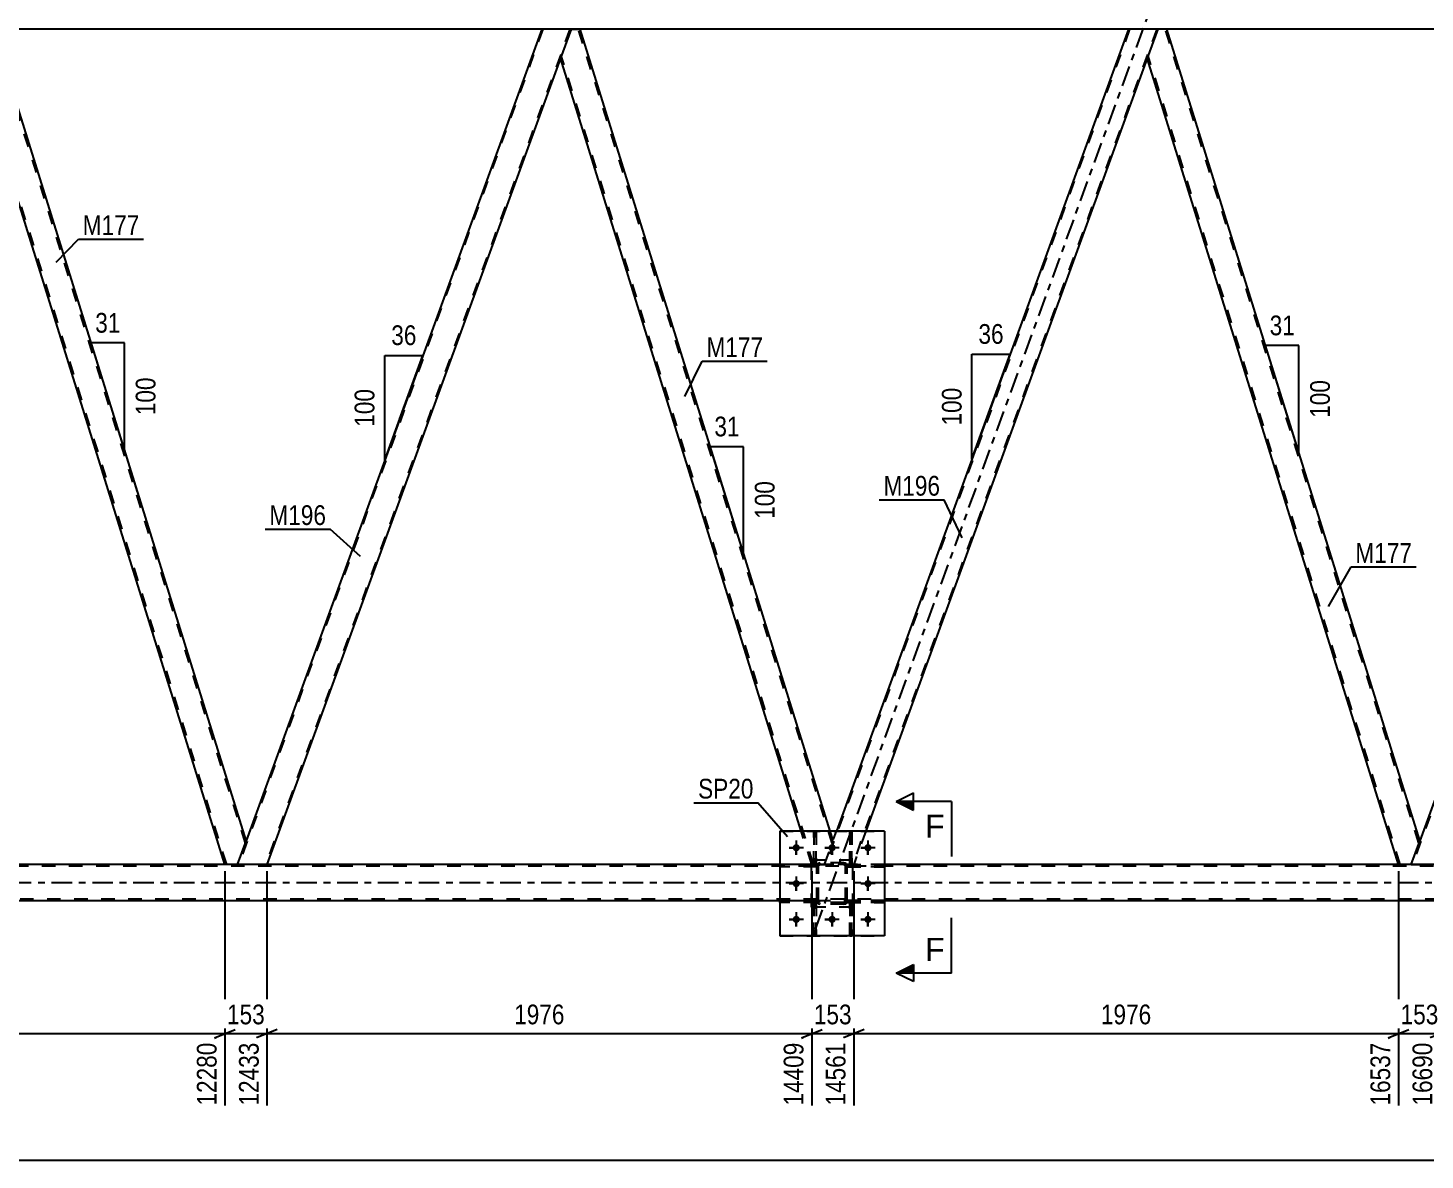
# Model space of a CAD drawing. Header units: millimetres. Extents: x 0 to 841, y 0 to 594.
# Drawn here: x 482.6 to 685.3, y 289.9 to 454.1 of the extents above; entities that cross this region are included whole.
import ezdxf

# ---------------------------------------------------------------- set-up
doc = ezdxf.new("R2010")
doc.units = ezdxf.units.MM
doc.linetypes.add('DXK_LINE_DOT2', pattern=[3.9198, 1.9599, -1.9599])
doc.linetypes.add('DXK_LINE_DOT3', pattern=[5.9187, 2.979, -0.9799, 0.9799, -0.9799])
doc.styles.add('Arial', font='ARIAL.TTF', dxfattribs={"height": 0.2})
doc.styles.add('Arial Narrow', font='ARIALN.TTF', dxfattribs={"height": 0.2})

# ---------------------------------------------------------------- blocks, each defined once
blk = doc.blocks.new('Part-814521562-3732 - 3269')
at = {"color": 7, "linetype": 'DXK_LINE_DOT3'}
blk.add_line((596.9, 323.37), (647.86, 463.38), dxfattribs=at)
at = {"color": 7, "linetype": 'DXK_LINE_DOT2'}
for p, q in [((642.48, 453.99), (598.36, 332.77)), ((646.4, 453.99), (602.28, 332.77)), ((646.57, 453.99), (645.04, 449.78)), ((598.19, 332.77), (599.95, 337.59)), ((604.21, 337.59), (602.45, 332.77)), ((602.45, 332.77), (598.19, 332.77))]:
    blk.add_line(p, q, dxfattribs=at)
at = {"color": 2, "linetype": 'Continuous'}
for p, q in [((642.31, 453.99), (599.95, 337.59)), ((646.57, 453.99), (642.31, 453.99)), ((645.04, 449.78), (604.21, 337.59))]:
    blk.add_line(p, q, dxfattribs=at)
blk = doc.blocks.new('Part-814521562-3477 - 3269')
at = {"color": 7, "linetype": 'DXK_LINE_DOT2'}
for p, q in [((596.66, 332.75), (596.66, 337.59)), ((596.66, 337.59), (596.98, 337.59)), ((596.98, 337.59), (596.98, 332.75)), ((596.66, 333.35), (596.98, 333.35)), ((596.98, 332.75), (596.66, 332.75))]:
    blk.add_line(p, q, dxfattribs=at)
blk = doc.blocks.new('Part-814521562-3480 - 3269')
at = {"color": 7, "linetype": 'DXK_LINE_DOT2'}
for p, q in [((601.86, 332.75), (601.86, 337.59)), ((601.86, 337.59), (602.18, 337.59)), ((602.18, 337.59), (602.18, 332.75)), ((601.86, 333.35), (602.18, 333.35)), ((602.18, 332.75), (601.86, 332.75))]:
    blk.add_line(p, q, dxfattribs=at)
blk = doc.blocks.new('Part-814521562-3491 - 3269')
at = {"color": 7, "linetype": 'DXK_LINE_DOT2'}
for p, q in [((596.66, 322.39), (596.66, 327.23)), ((596.66, 327.23), (596.98, 327.23)), ((596.66, 326.63), (596.98, 326.63)), ((596.98, 327.23), (596.98, 322.39)), ((596.98, 322.39), (596.66, 322.39))]:
    blk.add_line(p, q, dxfattribs=at)
blk = doc.blocks.new('Part-814521562-3494 - 3269')
at = {"color": 7, "linetype": 'DXK_LINE_DOT2'}
for p, q in [((601.86, 322.39), (601.86, 327.23)), ((601.86, 327.23), (602.18, 327.23)), ((601.86, 326.63), (602.18, 326.63)), ((602.18, 327.23), (602.18, 322.39)), ((602.18, 322.39), (601.86, 322.39))]:
    blk.add_line(p, q, dxfattribs=at)
blk = doc.blocks.new('Part-814521562-3647 - 3269')
at = {"color": 7, "linetype": 'DXK_LINE_DOT2'}
for p, q in [((597.11, 332.51), (597.15, 332.69)), ((597.15, 332.69), (597.11, 332.51)), ((597.11, 327.47), (597.11, 332.51)), ((597.35, 332.51), (597.37, 332.6)), ((597.35, 327.47), (597.35, 332.51)), ((597.37, 332.6), (597.42, 332.68)), ((597.41, 332.95), (597.59, 332.99)), ((597.59, 332.99), (597.41, 332.95)), ((597.42, 332.68), (597.5, 332.73)), ((597.5, 332.73), (597.59, 332.75)), ((601.03, 332.99), (597.59, 332.99)), ((597.59, 332.75), (601.03, 332.75)), ((601.03, 332.99), (601.21, 332.95)), ((601.21, 332.95), (601.03, 332.99)), ((601.03, 332.75), (601.12, 332.73)), ((601.12, 332.73), (601.2, 332.68)), ((601.2, 332.68), (601.25, 332.6)), ((601.25, 332.6), (601.27, 332.51)), ((601.27, 327.47), (601.27, 332.51)), ((601.47, 332.69), (601.51, 332.51)), ((601.51, 332.51), (601.47, 332.69)), ((601.51, 327.47), (601.51, 332.51)), ((597.15, 327.29), (597.11, 327.47)), ((597.11, 327.47), (597.15, 327.29)), ((597.37, 327.38), (597.35, 327.47)), ((597.42, 327.3), (597.37, 327.38)), ((597.59, 326.99), (597.41, 327.03)), ((597.41, 327.03), (597.59, 326.99)), ((597.5, 327.25), (597.42, 327.3)), ((597.59, 327.23), (597.5, 327.25)), ((601.03, 327.23), (597.59, 327.23)), ((601.03, 326.99), (597.59, 326.99)), ((601.12, 327.25), (601.03, 327.23)), ((601.21, 327.03), (601.03, 326.99)), ((601.03, 326.99), (601.21, 327.03)), ((601.2, 327.3), (601.12, 327.25)), ((601.25, 327.38), (601.2, 327.3)), ((601.27, 327.47), (601.25, 327.38)), ((601.51, 327.47), (601.47, 327.29)), ((601.47, 327.29), (601.51, 327.47))]:
    blk.add_line(p, q, dxfattribs=at)
at = {"color": 7, "linetype": 'DXK_LINE_DOT3'}
blk.add_line((599.31, 329.99), (599.31, 329.99), dxfattribs=at)
at = {"color": 7, "linetype": 'DXK_LINE_DOT2'}
for centre, start, end in [((597.59, 332.51), 112.5, 157.5), ((597.59, 332.51), 112.5, 157.5), ((601.03, 332.51), 22.5, 67.5), ((601.03, 332.51), 22.5, 67.5), ((597.59, 327.47), 202.5, 247.5), ((597.59, 327.47), 202.5, 247.5), ((601.03, 327.47), 292.5, 337.5), ((601.03, 327.47), 292.5, 337.5)]:
    blk.add_arc(centre, 0.48, start, end, dxfattribs=at)
blk = doc.blocks.new('Part-814521562-3526 - 3269')
at = {"color": 7, "linetype": 'DXK_LINE_DOT2'}
for p, q in [((597.11, 332.75), (591.71, 332.75)), ((591.71, 332.43), (591.71, 332.75)), ((597.11, 332.43), (591.71, 332.43)), ((596.51, 332.43), (596.51, 332.75)), ((597.11, 332.75), (597.11, 332.43))]:
    blk.add_line(p, q, dxfattribs=at)
blk = doc.blocks.new('Part-814521562-3527 - 3269')
at = {"color": 7, "linetype": 'DXK_LINE_DOT2'}
for p, q in [((597.11, 327.55), (591.71, 327.55)), ((591.71, 327.23), (591.71, 327.55)), ((597.11, 327.23), (591.71, 327.23)), ((596.51, 327.23), (596.51, 327.55)), ((597.11, 327.55), (597.11, 327.23))]:
    blk.add_line(p, q, dxfattribs=at)
blk = doc.blocks.new('Part-814521562-3531 - 3269')
at = {"color": 7, "linetype": 'DXK_LINE_DOT2'}
for p, q in [((602.31, 333.39), (596.31, 333.39)), ((596.31, 326.59), (596.31, 333.39)), ((602.31, 326.59), (602.31, 333.39)), ((602.31, 326.59), (596.31, 326.59))]:
    blk.add_line(p, q, dxfattribs=at)
blk = doc.blocks.new('Part-814521562-3659 - 3269')
at = {"color": 7, "linetype": 'DXK_LINE_DOT2'}
for p, q in [((557.35, 453.99), (513.23, 332.77)), ((561.27, 453.99), (517.15, 332.77)), ((561.44, 453.99), (559.91, 449.78)), ((514.3, 336.19), (513.06, 332.77)), ((517.32, 332.77), (513.06, 332.77))]:
    blk.add_line(p, q, dxfattribs=at)
at = {"color": 2, "linetype": 'Continuous'}
for p, q in [((557.18, 453.99), (514.3, 336.19)), ((561.44, 453.99), (557.18, 453.99)), ((559.91, 449.78), (517.32, 332.77))]:
    blk.add_line(p, q, dxfattribs=at)
blk = doc.blocks.new('Part-814521562-3695 - 3269')
at = {"color": 7, "linetype": 'DXK_LINE_DOT2'}
for p, q in [((601.51, 327.23), (601.51, 327.55)), ((601.51, 327.55), (606.91, 327.55)), ((606.91, 327.23), (601.51, 327.23)), ((602.11, 327.23), (602.11, 327.55)), ((606.91, 327.55), (606.91, 327.23))]:
    blk.add_line(p, q, dxfattribs=at)
blk = doc.blocks.new('Part-814521562-3562 - 3269')
at = {"color": 2, "linetype": 'Continuous'}
for p, q in [((561.44, 453.99), (559.91, 449.78)), ((561.44, 453.99), (562.75, 453.99)), ((599.03, 337.59), (562.75, 453.99)), ((594.84, 337.59), (559.89, 449.74))]:
    blk.add_line(p, q, dxfattribs=at)
at = {"color": 7, "linetype": 'DXK_LINE_DOT2'}
for p, q in [((599.32, 335.86), (562.5, 453.99)), ((596.6, 332.77), (560.02, 450.11)), ((559.91, 449.78), (559.89, 449.74)), ((596.35, 332.77), (594.84, 337.59)), ((599.46, 336.24), (599.03, 337.59)), ((598.19, 332.77), (599.46, 336.24)), ((596.35, 332.77), (598.19, 332.77))]:
    blk.add_line(p, q, dxfattribs=at)
blk = doc.blocks.new('Part-814521562-3649 - 3269')
at = {"color": 7, "linetype": 'DXK_LINE_DOT2'}
for p, q in [((591.71, 337.59), (606.91, 337.59)), ((591.71, 337.59), (591.71, 322.39)), ((606.91, 337.59), (606.91, 322.39)), ((591.71, 322.39), (606.91, 322.39))]:
    blk.add_line(p, q, dxfattribs=at)
blk = doc.blocks.new('Part-814521562-3574 - 3269')
at = {"color": 7, "linetype": 'DXK_LINE_DOT2'}
for p, q in [((602.18, 327.23), (601.86, 327.23)), ((601.86, 327.23), (601.86, 322.39)), ((601.86, 326.63), (602.18, 326.63)), ((602.18, 322.39), (602.18, 327.23)), ((601.86, 322.39), (602.18, 322.39))]:
    blk.add_line(p, q, dxfattribs=at)
blk = doc.blocks.new('Part-814521562-3575 - 3269')
at = {"color": 7, "linetype": 'DXK_LINE_DOT2'}
for p, q in [((606.91, 332.75), (601.51, 332.75)), ((601.51, 332.75), (601.51, 332.43)), ((601.51, 332.43), (606.91, 332.43)), ((602.11, 332.43), (602.11, 332.75)), ((606.91, 332.43), (606.91, 332.75))]:
    blk.add_line(p, q, dxfattribs=at)
blk = doc.blocks.new('Part-814521562-3576 - 3269')
at = {"color": 7, "linetype": 'DXK_LINE_DOT2'}
for p, q in [((606.91, 327.55), (601.51, 327.55)), ((601.51, 327.55), (601.51, 327.23)), ((601.51, 327.23), (606.91, 327.23)), ((602.11, 327.23), (602.11, 327.55)), ((606.91, 327.23), (606.91, 327.55))]:
    blk.add_line(p, q, dxfattribs=at)
blk = doc.blocks.new('Part-814521562-3626 - 3269')
at = {"color": 7, "linetype": 'DXK_LINE_DOT2'}
for p, q in [((601.51, 332.43), (601.51, 332.75)), ((601.51, 332.75), (606.91, 332.75)), ((606.91, 332.43), (601.51, 332.43)), ((602.11, 332.43), (602.11, 332.75)), ((606.91, 332.75), (606.91, 332.43))]:
    blk.add_line(p, q, dxfattribs=at)
blk = doc.blocks.new('Part-814521562-3636 - 3269')
at = {"color": 2, "linetype": 'Continuous'}
for p, q in [((476.3, 453.99), (474.77, 449.78)), ((477.62, 453.99), (476.3, 453.99)), ((514.32, 336.24), (477.62, 453.99)), ((511.21, 332.77), (474.75, 449.74)), ((513.06, 332.77), (514.15, 335.78)), ((514.3, 336.18), (514.15, 335.78)), ((514.3, 336.19), (514.3, 336.18))]:
    blk.add_line(p, q, dxfattribs=at)
at = {"color": 7, "linetype": 'DXK_LINE_DOT2'}
for p, q in [((514.19, 335.86), (477.37, 453.99)), ((511.47, 332.77), (474.89, 450.11)), ((474.77, 449.78), (474.75, 449.74)), ((514.15, 335.78), (514.24, 336.02)), ((514.32, 336.24), (514.3, 336.19)), ((513.06, 332.77), (511.21, 332.77))]:
    blk.add_line(p, q, dxfattribs=at)
blk = doc.blocks.new('Part-814521562-3640 - 3269')
at = {"color": 7, "linetype": 'DXK_LINE_DOT2'}
for p, q in [((601.86, 337.59), (601.86, 332.75)), ((602.18, 337.59), (601.86, 337.59)), ((602.18, 332.75), (602.18, 337.59)), ((601.86, 333.35), (602.18, 333.35)), ((601.86, 332.75), (602.18, 332.75))]:
    blk.add_line(p, q, dxfattribs=at)
blk = doc.blocks.new('Part-814521562-3643 - 3269')
at = {"color": 7, "linetype": 'DXK_LINE_DOT2'}
for p, q in [((596.66, 337.59), (596.66, 332.75)), ((596.98, 337.59), (596.66, 337.59)), ((596.98, 332.75), (596.98, 337.59)), ((596.66, 333.35), (596.98, 333.35)), ((596.66, 332.75), (596.98, 332.75))]:
    blk.add_line(p, q, dxfattribs=at)
blk = doc.blocks.new('Part-814521562-3654 - 3269')
at = {"color": 2, "linetype": 'Continuous'}
for p, q in [((606.91, 337.59), (591.71, 337.59)), ((591.71, 337.59), (591.71, 322.39)), ((606.91, 337.59), (606.91, 322.39)), ((606.91, 322.39), (591.71, 322.39))]:
    blk.add_line(p, q, dxfattribs=at)
blk = doc.blocks.new('Part-814521562-3660 - 3269')
at = {"color": 7, "linetype": 'DXK_LINE_DOT2'}
for p, q in [((597.11, 327.55), (591.71, 327.55)), ((591.71, 327.55), (591.71, 327.23)), ((597.11, 327.23), (591.71, 327.23)), ((596.51, 327.23), (596.51, 327.55)), ((597.11, 327.23), (597.11, 327.55))]:
    blk.add_line(p, q, dxfattribs=at)
blk = doc.blocks.new('Part-814521562-3675 - 3269')
at = {"color": 2, "linetype": 'Continuous'}
for p, q in [((557.18, 453.99), (477.62, 453.99)), ((642.31, 453.99), (562.75, 453.99)), ((727.45, 453.99), (647.89, 453.99))]:
    blk.add_line(p, q, dxfattribs=at)
at = {"color": 7, "linetype": 'DXK_LINE_DOT2'}
for p, q in [((562.75, 453.99), (557.18, 453.99)), ((647.89, 453.99), (642.31, 453.99))]:
    blk.add_line(p, q, dxfattribs=at)
blk = doc.blocks.new('Part-814521562-3697 - 3269')
at = {"color": 7, "linetype": 'DXK_LINE_DOT2'}
for p, q in [((597.11, 332.51), (597.15, 332.69)), ((597.15, 332.69), (597.11, 332.51)), ((597.11, 327.47), (597.11, 332.51)), ((597.35, 332.51), (597.37, 332.6)), ((597.35, 327.47), (597.35, 332.51)), ((597.37, 332.6), (597.42, 332.68)), ((597.41, 332.95), (597.59, 332.99)), ((597.59, 332.99), (597.41, 332.95)), ((597.42, 332.68), (597.5, 332.73)), ((597.5, 332.73), (597.59, 332.75)), ((601.03, 332.99), (597.59, 332.99)), ((597.59, 332.75), (601.03, 332.75)), ((601.03, 332.99), (601.21, 332.95)), ((601.21, 332.95), (601.03, 332.99)), ((601.03, 332.75), (601.12, 332.73)), ((601.12, 332.73), (601.2, 332.68)), ((601.2, 332.68), (601.25, 332.6)), ((601.25, 332.6), (601.27, 332.51)), ((601.27, 327.47), (601.27, 332.51)), ((601.47, 332.69), (601.51, 332.51)), ((601.51, 332.51), (601.47, 332.69)), ((601.51, 327.47), (601.51, 332.51)), ((597.15, 327.29), (597.11, 327.47)), ((597.11, 327.47), (597.15, 327.29)), ((597.37, 327.38), (597.35, 327.47)), ((597.42, 327.3), (597.37, 327.38)), ((597.59, 326.99), (597.41, 327.03)), ((597.41, 327.03), (597.59, 326.99)), ((597.5, 327.25), (597.42, 327.3)), ((597.59, 327.23), (597.5, 327.25)), ((601.03, 327.23), (597.59, 327.23)), ((601.03, 326.99), (597.59, 326.99)), ((601.12, 327.25), (601.03, 327.23)), ((601.21, 327.03), (601.03, 326.99)), ((601.03, 326.99), (601.21, 327.03)), ((601.2, 327.3), (601.12, 327.25)), ((601.25, 327.38), (601.2, 327.3)), ((601.27, 327.47), (601.25, 327.38)), ((601.51, 327.47), (601.47, 327.29)), ((601.47, 327.29), (601.51, 327.47))]:
    blk.add_line(p, q, dxfattribs=at)
at = {"color": 7, "linetype": 'DXK_LINE_DOT3'}
blk.add_line((599.31, 329.99), (599.31, 329.99), dxfattribs=at)
at = {"color": 7, "linetype": 'DXK_LINE_DOT2'}
for centre, start, end in [((597.59, 332.51), 112.5, 157.5), ((597.59, 332.51), 112.5, 157.5), ((601.03, 332.51), 22.5, 67.5), ((601.03, 332.51), 22.5, 67.5), ((597.59, 327.47), 202.5, 247.5), ((597.59, 327.47), 202.5, 247.5), ((601.03, 327.47), 292.5, 337.5), ((601.03, 327.47), 292.5, 337.5)]:
    blk.add_arc(centre, 0.48, start, end, dxfattribs=at)
blk = doc.blocks.new('Part-814521562-3698 - 3269')
at = {"color": 7, "linetype": 'DXK_LINE_DOT2'}
for p, q in [((602.31, 333.39), (596.31, 333.39)), ((596.31, 326.59), (596.31, 333.39)), ((602.31, 326.59), (602.31, 333.39)), ((602.31, 326.59), (596.31, 326.59))]:
    blk.add_line(p, q, dxfattribs=at)
blk = doc.blocks.new('Part-814521562-3705 - 3269')
at = {"color": 7, "linetype": 'DXK_LINE_DOT2'}
for p, q in [((596.98, 327.23), (596.66, 327.23)), ((596.66, 327.23), (596.66, 322.39)), ((596.66, 326.63), (596.98, 326.63)), ((596.98, 322.39), (596.98, 327.23)), ((596.66, 322.39), (596.98, 322.39))]:
    blk.add_line(p, q, dxfattribs=at)
blk = doc.blocks.new('Bolt-814521562-3713 - 3269')
at = {"color": 1, "linetype": 'Continuous'}
for p, q in [((593.07, 335.19), (593.76, 335.19)), ((594.11, 336.23), (594.11, 335.54)), ((594.11, 334.15), (594.11, 334.84)), ((595.15, 335.19), (594.46, 335.19)), ((598.27, 335.19), (598.96, 335.19)), ((599.31, 336.23), (599.31, 335.54)), ((599.31, 334.15), (599.31, 334.84)), ((600.35, 335.19), (599.66, 335.19)), ((603.47, 335.19), (604.16, 335.19)), ((604.51, 336.23), (604.51, 335.54)), ((604.51, 334.15), (604.51, 334.84)), ((605.55, 335.19), (604.86, 335.19)), ((594.11, 331.03), (594.11, 330.34)), ((604.51, 331.03), (604.51, 330.34)), ((593.07, 329.99), (593.76, 329.99)), ((594.11, 328.95), (594.11, 329.64)), ((595.15, 329.99), (594.46, 329.99)), ((603.47, 329.99), (604.16, 329.99)), ((604.51, 328.95), (604.51, 329.64)), ((605.55, 329.99), (604.86, 329.99)), ((593.07, 324.79), (593.76, 324.79)), ((594.11, 325.83), (594.11, 325.14)), ((594.11, 323.75), (594.11, 324.44)), ((595.15, 324.79), (594.46, 324.79)), ((598.27, 324.79), (598.96, 324.79)), ((599.31, 325.83), (599.31, 325.14)), ((599.31, 323.75), (599.31, 324.44)), ((600.35, 324.79), (599.66, 324.79)), ((603.47, 324.79), (604.16, 324.79)), ((604.51, 325.83), (604.51, 325.14)), ((604.51, 323.75), (604.51, 324.44)), ((605.55, 324.79), (604.86, 324.79))]:
    blk.add_line(p, q, dxfattribs=at)
blk = doc.blocks.new('Bolt-814521562-3714 - 3269')
at = {"linetype": 'Continuous'}
for points in [[(594.63, 335.19, -1), (593.59, 335.19, -1)], [(599.83, 335.19, -1), (598.79, 335.19, -1)], [(605.03, 335.19, -1), (603.99, 335.19, -1)], [(594.63, 329.99, -1), (593.59, 329.99, -1)], [(605.03, 329.99, -1), (603.99, 329.99, -1)], [(594.63, 324.79, -1), (593.59, 324.79, -1)], [(599.83, 324.79, -1), (598.79, 324.79, -1)], [(605.03, 324.79, -1), (603.99, 324.79, -1)]]:
    blk.add_hatch(color=1, dxfattribs=at).paths.add_polyline_path(points)
at = {"color": 1, "linetype": 'Continuous'}
for p, q in [((595.15, 335.19), (593.07, 335.19)), ((594.11, 336.23), (594.11, 334.15)), ((600.35, 335.19), (598.27, 335.19)), ((599.31, 336.23), (599.31, 334.15)), ((605.55, 335.19), (603.47, 335.19)), ((604.51, 336.23), (604.51, 334.15)), ((594.11, 331.03), (594.11, 328.95)), ((604.51, 331.03), (604.51, 328.95)), ((595.15, 329.99), (593.07, 329.99)), ((605.55, 329.99), (603.47, 329.99)), ((595.15, 324.79), (593.07, 324.79)), ((594.11, 325.83), (594.11, 323.75)), ((600.35, 324.79), (598.27, 324.79)), ((599.31, 325.83), (599.31, 323.75)), ((605.55, 324.79), (603.47, 324.79)), ((604.51, 325.83), (604.51, 323.75))]:
    blk.add_line(p, q, dxfattribs=at)
blk = doc.blocks.new('Part-814521562-3727 - 3269')
at = {"color": 2, "linetype": 'Continuous'}
for p, q in [((646.57, 453.99), (645.04, 449.78)), ((647.89, 453.99), (646.57, 453.99)), ((684.59, 336.24), (647.89, 453.99)), ((681.48, 332.77), (645.02, 449.74)), ((683.33, 332.77), (684.42, 335.78)), ((684.57, 336.18), (684.42, 335.78)), ((684.57, 336.19), (684.57, 336.18))]:
    blk.add_line(p, q, dxfattribs=at)
at = {"color": 7, "linetype": 'DXK_LINE_DOT2'}
for p, q in [((684.45, 335.86), (647.64, 453.99)), ((681.73, 332.77), (645.16, 450.11)), ((645.04, 449.78), (645.02, 449.74)), ((684.42, 335.78), (684.51, 336.02)), ((684.59, 336.24), (684.57, 336.19)), ((683.33, 332.77), (681.48, 332.77))]:
    blk.add_line(p, q, dxfattribs=at)
blk = doc.blocks.new('Part-814521562-3747 - 3269')
at = {"color": 7, "linetype": 'DXK_LINE_DOT2'}
for p, q in [((741.42, 332.53), (65.84, 332.53)), ((606.91, 332.77), (591.71, 332.77)), ((742.17, 327.73), (65.84, 327.73)), ((606.91, 327.49), (591.71, 327.49))]:
    blk.add_line(p, q, dxfattribs=at)
at = {"color": 2, "linetype": 'Continuous'}
for p, q in [((591.71, 332.77), (351.51, 332.77)), ((741.38, 332.77), (606.91, 332.77)), ((591.71, 327.49), (351.51, 327.49)), ((742.21, 327.49), (606.91, 327.49))]:
    blk.add_line(p, q, dxfattribs=at)
at = {"color": 7, "linetype": 'DXK_LINE_DOT3'}
blk.add_line((65.84, 330.13), (741.79, 330.13), dxfattribs=at)
blk = doc.blocks.new('Part-814521562-3748 - 3269')
at = {"color": 7, "linetype": 'DXK_LINE_DOT2'}
for p, q in [((597.11, 332.75), (591.71, 332.75)), ((591.71, 332.75), (591.71, 332.43)), ((597.11, 332.43), (591.71, 332.43)), ((596.51, 332.43), (596.51, 332.75)), ((597.11, 332.43), (597.11, 332.75))]:
    blk.add_line(p, q, dxfattribs=at)
blk = doc.blocks.new('Part-814521562-3766 - 3269')
at = {"color": 7, "linetype": 'DXK_LINE_DOT2'}
for p, q in [((727.62, 453.99), (683.5, 332.77)), ((731.53, 453.99), (687.41, 332.77)), ((684.57, 336.19), (683.33, 332.77)), ((683.33, 332.77), (687.58, 332.77))]:
    blk.add_line(p, q, dxfattribs=at)
at = {"color": 2, "linetype": 'Continuous'}
for p, q in [((727.45, 453.99), (684.57, 336.19)), ((687.58, 332.77), (731.7, 453.99)), ((731.7, 453.99), (727.45, 453.99))]:
    blk.add_line(p, q, dxfattribs=at)
blk = doc.blocks.new('StraightDimension-814521562-4502 - 3269')
at = {"color": 7, "linetype": 'Continuous'}
for p, q in [((602.45, 331.77), (602.45, 297.78)), ((681.48, 331.77), (681.48, 297.78)), ((603.95, 308.82), (600.95, 307.62)), ((602.45, 308.22), (681.48, 308.22)), ((679.98, 307.62), (682.98, 308.82))]:
    blk.add_line(p, q, dxfattribs=at)
at = {"color": 0}
blk.add_wipeout([(646.22, 308.97), (646.22, 313.17), (637.71, 313.17), (637.71, 308.97)], dxfattribs=at)
at = {"color": 0, "linetype": 'Continuous'}
blk.add_wipeout([(680.88, 307.52), (676.68, 307.52), (676.68, 297.18), (680.88, 297.18)], dxfattribs=at)
at = {"color": 3, "style": 'Arial Narrow'}
blk.add_text('1976', height=2.863, dxfattribs=at).set_placement((638.31, 309.57))
at = {"color": 3, "linetype": 'Continuous', "style": 'Arial Narrow'}
blk.add_text('16537', height=2.863, rotation=90.0002, dxfattribs=at).set_placement((680.28, 297.78))
blk = doc.blocks.new('StraightDimension-814521562-4464 - 3269')
at = {"color": 7, "linetype": 'Continuous'}
for p, q in [((517.32, 331.77), (517.32, 297.78)), ((596.35, 331.77), (596.35, 297.78)), ((518.82, 308.82), (515.82, 307.62)), ((517.32, 308.22), (596.35, 308.22)), ((594.85, 307.62), (597.85, 308.82))]:
    blk.add_line(p, q, dxfattribs=at)
at = {"color": 0}
blk.add_wipeout([(561.09, 308.97), (561.09, 313.17), (552.58, 313.17), (552.58, 308.97)], dxfattribs=at)
at = {"color": 0, "linetype": 'Continuous'}
blk.add_wipeout([(595.75, 307.52), (591.55, 307.52), (591.55, 297.18), (595.75, 297.18)], dxfattribs=at)
at = {"color": 3, "style": 'Arial Narrow'}
blk.add_text('1976', height=2.863, dxfattribs=at).set_placement((553.18, 309.57))
at = {"color": 3, "linetype": 'Continuous', "style": 'Arial Narrow'}
blk.add_text('14409', height=2.863, rotation=90.0002, dxfattribs=at).set_placement((595.15, 297.78))
blk = doc.blocks.new('AngleDimension-814521562-4585 - 3269')
at = {"color": 7, "linetype": 'Continuous'}
for p, q in [((665.98, 395.93), (662.21, 408.05)), ((667.03, 408.05), (662.21, 408.05)), ((667.03, 392.58), (662.21, 408.05)), ((667.03, 392.58), (667.03, 408.05))]:
    blk.add_line(p, q, dxfattribs=at)
at = {"color": 0}
for points in [[(667.05, 408.95), (667.05, 413.15), (662.19, 413.15), (662.19, 408.95)], [(672.13, 403.66), (667.93, 403.66), (667.93, 396.97), (672.13, 396.97)]]:
    blk.add_wipeout(points, dxfattribs=at)
at = {"color": 3, "style": 'Arial Narrow'}
blk.add_text('31', height=2.863, dxfattribs=at).set_placement((662.79, 409.55))
blk.add_text('100', height=2.863, rotation=90.0002, dxfattribs=at).set_placement((671.53, 397.57))
blk = doc.blocks.new('StraightDimension-814521562-4563 - 3269')
at = {"color": 7, "linetype": 'Continuous'}
blk.add_line((54.98, 289.87), (794.56, 289.87), dxfattribs=at)
blk = doc.blocks.new('AngleDimension-814521562-3797 - 3269')
at = {"color": 7, "linetype": 'Continuous'}
for p, q in [((583.9, 386.14), (581.64, 393.38)), ((586.46, 393.38), (581.64, 393.38)), ((586.46, 377.92), (581.64, 393.38)), ((586.46, 377.92), (586.46, 393.38))]:
    blk.add_line(p, q, dxfattribs=at)
at = {"color": 0}
for points in [[(586.48, 394.28), (586.48, 398.48), (581.63, 398.48), (581.63, 394.28)], [(591.56, 388.99), (587.36, 388.99), (587.36, 382.31), (591.56, 382.31)]]:
    blk.add_wipeout(points, dxfattribs=at)
at = {"color": 3, "style": 'Arial Narrow'}
blk.add_text('31', height=2.863, dxfattribs=at).set_placement((582.23, 394.88))
blk.add_text('100', height=2.863, rotation=90.0002, dxfattribs=at).set_placement((590.96, 382.91))
blk = doc.blocks.new('AngleDimension-814521562-3825 - 3269')
at = {"color": 7, "linetype": 'Continuous'}
for p, q in [((496.64, 408.43), (491.82, 408.43)), ((496.64, 392.96), (491.82, 408.43)), ((496.64, 392.96), (496.64, 408.43)), ((498.55, 386.83), (496.64, 392.96))]:
    blk.add_line(p, q, dxfattribs=at)
at = {"color": 0}
for points in [[(496.66, 409.33), (496.66, 413.53), (491.8, 413.53), (491.8, 409.33)], [(501.74, 404.03), (497.54, 404.03), (497.54, 397.35), (501.74, 397.35)]]:
    blk.add_wipeout(points, dxfattribs=at)
at = {"color": 3, "style": 'Arial Narrow'}
blk.add_text('31', height=2.863, dxfattribs=at).set_placement((492.4, 409.93))
blk.add_text('100', height=2.863, rotation=90.0002, dxfattribs=at).set_placement((501.14, 397.95))
blk = doc.blocks.new('StraightDimension-814521562-4426 - 3269')
at = {"color": 7, "linetype": 'Continuous'}
for p, q in [((432.18, 331.77), (432.18, 297.78)), ((511.21, 331.77), (511.21, 297.78)), ((433.68, 308.82), (430.68, 307.62)), ((432.18, 308.22), (511.21, 308.22)), ((509.71, 307.62), (512.71, 308.82))]:
    blk.add_line(p, q, dxfattribs=at)
at = {"color": 0}
blk.add_wipeout([(475.95, 308.97), (475.95, 313.17), (467.44, 313.17), (467.44, 308.97)], dxfattribs=at)
at = {"color": 0, "linetype": 'Continuous'}
blk.add_wipeout([(510.61, 307.52), (506.41, 307.52), (506.41, 297.18), (510.61, 297.18)], dxfattribs=at)
at = {"color": 3, "style": 'Arial Narrow'}
blk.add_text('1976', height=2.863, dxfattribs=at).set_placement((468.04, 309.57))
at = {"color": 3, "linetype": 'Continuous', "style": 'Arial Narrow'}
blk.add_text('12280', height=2.863, rotation=90.0002, dxfattribs=at).set_placement((510.01, 297.78))
blk = doc.blocks.new('StraightDimension-814521562-4445 - 3269')
at = {"color": 7, "linetype": 'Continuous'}
for p, q in [((511.21, 331.77), (511.21, 297.78)), ((517.32, 331.77), (517.32, 297.78)), ((509.71, 307.62), (512.71, 308.82)), ((511.21, 308.22), (517.32, 308.22)), ((518.82, 308.82), (515.82, 307.62))]:
    blk.add_line(p, q, dxfattribs=at)
at = {"color": 0}
blk.add_wipeout([(517.61, 308.97), (517.61, 313.17), (510.92, 313.17), (510.92, 308.97)], dxfattribs=at)
at = {"color": 0, "linetype": 'Continuous'}
blk.add_wipeout([(516.72, 307.52), (512.52, 307.52), (512.52, 297.18), (516.72, 297.18)], dxfattribs=at)
at = {"color": 3, "style": 'Arial Narrow'}
blk.add_text('153', height=2.863, dxfattribs=at).set_placement((511.52, 309.57))
at = {"color": 3, "linetype": 'Continuous', "style": 'Arial Narrow'}
blk.add_text('12433', height=2.863, rotation=90.0002, dxfattribs=at).set_placement((516.12, 297.78))
blk = doc.blocks.new('StraightDimension-814521562-4483 - 3269')
at = {"color": 7, "linetype": 'Continuous'}
for p, q in [((596.35, 331.77), (596.35, 297.78)), ((602.45, 331.77), (602.45, 297.78)), ((594.85, 307.62), (597.85, 308.82)), ((596.35, 308.22), (602.45, 308.22)), ((603.95, 308.82), (600.95, 307.62))]:
    blk.add_line(p, q, dxfattribs=at)
at = {"color": 0}
blk.add_wipeout([(602.74, 308.97), (602.74, 313.17), (596.06, 313.17), (596.06, 308.97)], dxfattribs=at)
at = {"color": 0, "linetype": 'Continuous'}
blk.add_wipeout([(601.85, 307.52), (597.65, 307.52), (597.65, 297.18), (601.85, 297.18)], dxfattribs=at)
at = {"color": 3, "style": 'Arial Narrow'}
blk.add_text('153', height=2.863, dxfattribs=at).set_placement((596.66, 309.57))
at = {"color": 3, "linetype": 'Continuous', "style": 'Arial Narrow'}
blk.add_text('14561', height=2.863, rotation=90.0002, dxfattribs=at).set_placement((601.25, 297.78))
blk = doc.blocks.new('StraightDimension-814521562-4521 - 3269')
at = {"color": 7, "linetype": 'Continuous'}
for p, q in [((681.48, 331.77), (681.48, 297.78)), ((687.58, 331.77), (687.58, 297.78)), ((679.98, 307.62), (682.98, 308.82)), ((681.48, 308.22), (687.58, 308.22)), ((689.08, 308.82), (686.08, 307.62))]:
    blk.add_line(p, q, dxfattribs=at)
at = {"color": 0}
blk.add_wipeout([(687.88, 308.97), (687.88, 313.17), (681.19, 313.17), (681.19, 308.97)], dxfattribs=at)
at = {"color": 0, "linetype": 'Continuous'}
blk.add_wipeout([(686.98, 307.52), (682.78, 307.52), (682.78, 297.18), (686.98, 297.18)], dxfattribs=at)
at = {"color": 3, "style": 'Arial Narrow'}
blk.add_text('153', height=2.863, dxfattribs=at).set_placement((681.79, 309.57))
at = {"color": 3, "linetype": 'Continuous', "style": 'Arial Narrow'}
blk.add_text('16690', height=2.863, rotation=90.0002, dxfattribs=at).set_placement((686.38, 297.78))
blk = doc.blocks.new('AngleDimension-814521562-14222 - 3269')
at = {"color": 7, "linetype": 'Continuous'}
for p, q in [((619.6, 406.81), (625.14, 406.81)), ((619.6, 391.59), (625.14, 406.81)), ((619.6, 391.59), (619.6, 406.81)), ((621.28, 396.19), (625.14, 406.81))]:
    blk.add_line(p, q, dxfattribs=at)
at = {"color": 0}
for points in [[(624.8, 407.71), (624.8, 411.91), (619.94, 411.91), (619.94, 407.71)], [(618.7, 402.54), (614.5, 402.54), (614.5, 395.86), (618.7, 395.86)]]:
    blk.add_wipeout(points, dxfattribs=at)
at = {"color": 3, "style": 'Arial Narrow'}
blk.add_text('36', height=2.863, dxfattribs=at).set_placement((620.54, 408.31))
blk.add_text('100', height=2.863, rotation=90.0002, dxfattribs=at).set_placement((618.1, 396.46))
blk = doc.blocks.new('AngleDimension-814521562-14208 - 3269')
at = {"color": 7, "linetype": 'Continuous'}
for p, q in [((534.4, 406.63), (539.94, 406.63)), ((534.4, 391.41), (539.94, 406.63)), ((534.4, 391.41), (534.4, 406.63)), ((536.55, 397.31), (539.94, 406.63))]:
    blk.add_line(p, q, dxfattribs=at)
at = {"color": 0}
for points in [[(539.6, 407.53), (539.6, 411.73), (534.75, 411.73), (534.75, 407.53)], [(533.5, 402.36), (529.3, 402.36), (529.3, 395.68), (533.5, 395.68)]]:
    blk.add_wipeout(points, dxfattribs=at)
at = {"color": 3, "style": 'Arial Narrow'}
blk.add_text('36', height=2.863, dxfattribs=at).set_placement((535.35, 408.13))
blk.add_text('100', height=2.863, rotation=90.0002, dxfattribs=at).set_placement((532.9, 396.28))
blk = doc.blocks.new('SectionMark-814521562-4887 - 3269')
at = {"linetype": 'Continuous'}
for points in [[(611.12, 341.9), (611.12, 340.65), (608.62, 341.9)], [(611.12, 318.26), (611.12, 317.01), (608.62, 317.01)]]:
    blk.add_hatch(color=6, dxfattribs=at).paths.add_polyline_path(points)
at = {"color": 6, "linetype": 'Continuous'}
for p, q in [((608.62, 341.9), (611.12, 343.15)), ((611.12, 340.65), (611.12, 343.15)), ((616.62, 341.9), (608.62, 341.9)), ((608.62, 341.9), (611.12, 340.65)), ((608.62, 317.01), (611.12, 318.26)), ((611.12, 318.26), (611.12, 315.76)), ((616.62, 317.01), (608.62, 317.01)), ((611.12, 315.76), (608.62, 317.01))]:
    blk.add_line(p, q, dxfattribs=at)
at = {"color": 0, "linetype": 'Continuous'}
for points in [[(615.62, 336.65), (615.62, 340.15), (612.77, 340.15), (612.77, 336.65)], [(615.62, 318.76), (615.62, 322.26), (612.77, 322.26), (612.77, 318.76)]]:
    blk.add_wipeout(points, dxfattribs=at)
at = {"color": 6, "linetype": 'Continuous'}
for p, q in [((616.62, 341.9), (616.62, 333.9)), ((616.62, 317.01), (616.62, 325.01))]:
    blk.add_line(p, q, dxfattribs=at)
at = {"color": 3, "linetype": 'Continuous', "style": 'Arial'}
for p in [(612.77, 336.65), (612.77, 318.76)]:
    blk.add_text('F', height=3.34, dxfattribs=at).set_placement(p)
blk = doc.blocks.new('Mark-814521562-3728 - 3269')
at = {"color": 0}
blk.add_wipeout([(614.99, 386.28), (614.99, 389.28), (606.76, 389.28), (606.76, 386.28)], dxfattribs=at)
blk.add_wipeout([(614.99, 386.28), (614.99, 389.28), (606.76, 389.28), (606.76, 386.28)], dxfattribs=at)
at = {"color": 30, "linetype": 'Continuous'}
for p in [(606.16, 385.68), (618.18, 380.17)]:
    blk.add_line(p, (615.59, 385.68), dxfattribs=at)
at = {"color": 3, "style": 'Arial Narrow'}
blk.add_text('M196', height=2.863, dxfattribs=at).set_placement((606.76, 386.28))
blk = doc.blocks.new('Mark-814521562-3558 - 3269')
at = {"color": 0}
blk.add_wipeout([(589.31, 406.38), (589.31, 409.38), (581.08, 409.38), (581.08, 406.38)], dxfattribs=at)
blk.add_wipeout([(589.31, 406.38), (589.31, 409.38), (581.08, 409.38), (581.08, 406.38)], dxfattribs=at)
at = {"color": 30, "linetype": 'Continuous'}
for p, q in [((577.96, 400.67), (580.48, 405.78)), ((580.48, 405.78), (589.91, 405.78))]:
    blk.add_line(p, q, dxfattribs=at)
at = {"color": 3, "style": 'Arial Narrow'}
blk.add_text('M177', height=2.863, dxfattribs=at).set_placement((581.08, 406.38))
blk = doc.blocks.new('Mark-814521562-3632 - 3269')
at = {"color": 0}
blk.add_wipeout([(498.81, 424.09), (498.81, 427.09), (490.59, 427.09), (490.59, 424.09)], dxfattribs=at)
blk.add_wipeout([(498.81, 424.09), (498.81, 427.09), (490.59, 427.09), (490.59, 424.09)], dxfattribs=at)
at = {"color": 30, "linetype": 'Continuous'}
for p, q in [((486.73, 420.16), (489.99, 423.49)), ((489.99, 423.49), (499.41, 423.49))]:
    blk.add_line(p, q, dxfattribs=at)
at = {"color": 3, "style": 'Arial Narrow'}
blk.add_text('M177', height=2.863, dxfattribs=at).set_placement((490.59, 424.09))
blk = doc.blocks.new('Mark-814521562-3650 - 3269')
at = {"color": 0}
blk.add_wipeout([(587.91, 342.33), (587.91, 345.33), (579.87, 345.33), (579.87, 342.33)], dxfattribs=at)
blk.add_wipeout([(587.91, 342.33), (587.91, 345.33), (579.87, 345.33), (579.87, 342.33)], dxfattribs=at)
at = {"color": 30, "linetype": 'Continuous'}
for p in [(579.27, 341.73), (592.86, 336.79)]:
    blk.add_line(p, (588.51, 341.73), dxfattribs=at)
at = {"color": 3, "style": 'Arial Narrow'}
blk.add_text('SP20', height=2.863, dxfattribs=at).set_placement((579.87, 342.33))
blk = doc.blocks.new('Mark-814521562-3655 - 3269')
at = {"color": 0}
blk.add_wipeout([(525.89, 382.02), (525.89, 385.02), (517.67, 385.02), (517.67, 382.02)], dxfattribs=at)
blk.add_wipeout([(525.89, 382.02), (525.89, 385.02), (517.67, 385.02), (517.67, 382.02)], dxfattribs=at)
at = {"color": 30, "linetype": 'Continuous'}
for p in [(517.07, 381.42), (530.91, 377.45)]:
    blk.add_line(p, (526.49, 381.42), dxfattribs=at)
at = {"color": 3, "style": 'Arial Narrow'}
blk.add_text('M196', height=2.863, dxfattribs=at).set_placement((517.67, 382.02))
blk = doc.blocks.new('Mark-814521562-3723 - 3269')
at = {"color": 0}
blk.add_wipeout([(683.45, 376.53), (683.45, 379.53), (675.23, 379.53), (675.23, 376.53)], dxfattribs=at)
blk.add_wipeout([(683.45, 376.53), (683.45, 379.53), (675.23, 379.53), (675.23, 376.53)], dxfattribs=at)
at = {"color": 30, "linetype": 'Continuous'}
for p, q in [((671.34, 370.18), (674.63, 375.93)), ((674.63, 375.93), (684.05, 375.93))]:
    blk.add_line(p, q, dxfattribs=at)
at = {"color": 3, "style": 'Arial Narrow'}
blk.add_text('M177', height=2.863, dxfattribs=at).set_placement((675.23, 376.53))

msp = doc.modelspace()

# ---------------------------------------------------------------- block references
for name in ['Part-814521562-3732 - 3269', 'Part-814521562-3675 - 3269', 'Part-814521562-3636 - 3269', 'Part-814521562-3659 - 3269', 'Part-814521562-3562 - 3269', 'Part-814521562-3727 - 3269', 'Part-814521562-3766 - 3269', 'Part-814521562-3649 - 3269', 'Part-814521562-3654 - 3269', 'Part-814521562-3477 - 3269', 'Part-814521562-3643 - 3269', 'Part-814521562-3480 - 3269', 'Part-814521562-3640 - 3269', 'Bolt-814521562-3713 - 3269', 'Bolt-814521562-3714 - 3269', 'Part-814521562-3747 - 3269', 'Part-814521562-3526 - 3269', 'Part-814521562-3748 - 3269', 'Part-814521562-3531 - 3269', 'Part-814521562-3698 - 3269', 'Part-814521562-3647 - 3269', 'Part-814521562-3697 - 3269', 'Part-814521562-3575 - 3269', 'Part-814521562-3626 - 3269', 'Part-814521562-3527 - 3269', 'Part-814521562-3660 - 3269', 'Part-814521562-3491 - 3269', 'Part-814521562-3705 - 3269', 'Part-814521562-3695 - 3269', 'Part-814521562-3576 - 3269', 'Part-814521562-3494 - 3269', 'Part-814521562-3574 - 3269']:
    msp.add_blockref(name, (0, 0))

# ---------------------------------------------------------------- next in the draw order: block references
for name in ['AngleDimension-814521562-4585 - 3269', 'StraightDimension-814521562-4464 - 3269', 'StraightDimension-814521562-4502 - 3269']:
    msp.add_blockref(name, (0, 0))

# ---------------------------------------------------------------- next in the draw order: block references
msp.add_blockref('StraightDimension-814521562-4563 - 3269', (0, 0))

# ---------------------------------------------------------------- next in the draw order: block references
for name in ['Mark-814521562-3632 - 3269', 'AngleDimension-814521562-3825 - 3269', 'AngleDimension-814521562-14208 - 3269', 'AngleDimension-814521562-14222 - 3269', 'Mark-814521562-3558 - 3269', 'AngleDimension-814521562-3797 - 3269', 'Mark-814521562-3728 - 3269', 'Mark-814521562-3655 - 3269', 'Mark-814521562-3723 - 3269', 'Mark-814521562-3650 - 3269', 'SectionMark-814521562-4887 - 3269', 'StraightDimension-814521562-4426 - 3269', 'StraightDimension-814521562-4483 - 3269', 'StraightDimension-814521562-4521 - 3269']:
    msp.add_blockref(name, (0, 0))

# ---------------------------------------------------------------- next in the draw order: block references
msp.add_blockref('StraightDimension-814521562-4445 - 3269', (0, 0))

doc.saveas('drawing.dxf')
